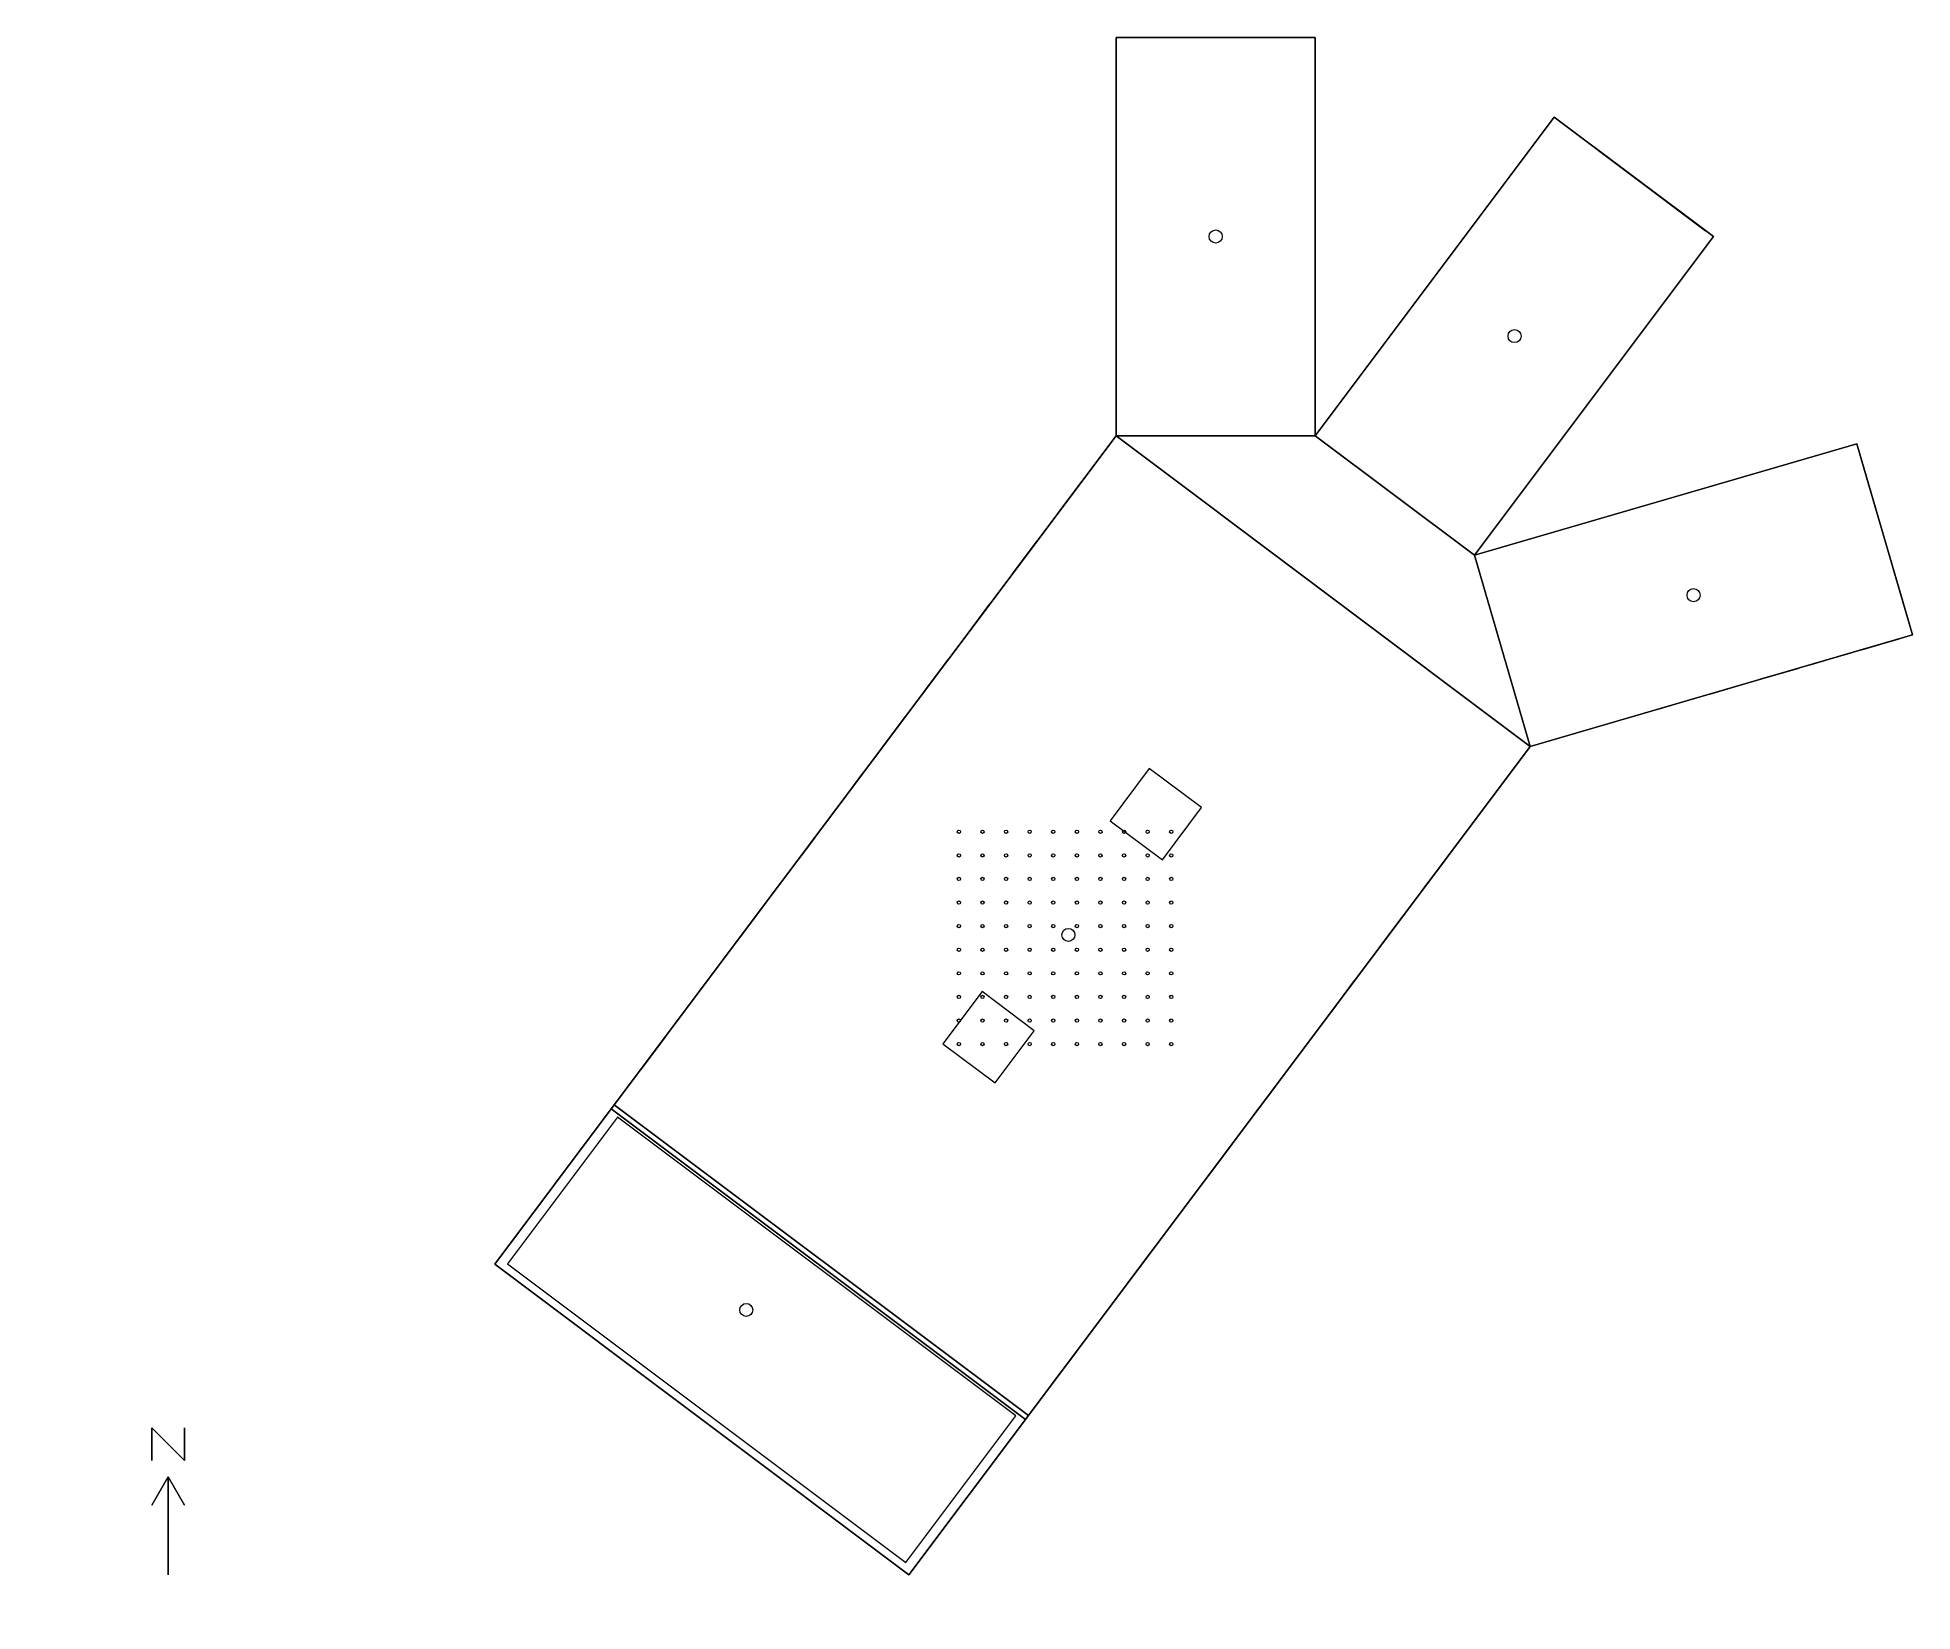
# Model space of a CAD drawing. Header units: metres. Extents: x -14 to 43.4, y -10.6 to 37.6.
import ezdxf

# ---------------------------------------------------------------- set-up
doc = ezdxf.new("R2010")
doc.units = ezdxf.units.M

msp = doc.modelspace()

# ---------------------------------------------------------------- linework, layer by layer
at = {"layer": '1', "color": 3}
for points in [[(-10.5, -5.00978, 0.1), (-10.5, -5.00978), (-10.5, -6.00978), (-10.5, -6.00978, 0.1)], [(-10.5, -5.00978, 0.1), (-10.5, -5.00978), (-9.5, -6.00978), (-9.5, -6.00978, 0.1)], [(-9.5, -5.00978, 0.1), (-9.5, -5.00978), (-9.5, -6.00978), (-9.5, -6.00978, 0.1)], [(-10, -6.50978, 0.1), (-10, -6.50978), (-10.5, -7.37581), (-10.5, -7.37581, 0.1)], [(-10, -6.50978, 0.1), (-10, -6.50978), (-10, -9.50978), (-10, -9.50978, 0.1)], [(-10, -6.50978, 0.1), (-10, -6.50978), (-9.5, -7.37581), (-9.5, -7.37581, 0.1)]]:
    msp.add_3dface(points, dxfattribs=at)
at = {"layer": 'DORM_ROOMS_AND_COMMON_AREAS', "color": 10}
for centre, radius in [((14.20928, 13.2377, 0.762), 0.05), ((14.93151, 13.2377, 0.762), 0.05), ((15.65373, 13.2377, 0.762), 0.05), ((16.37595, 13.2377, 0.762), 0.05), ((17.09817, 13.2377, 0.762), 0.05), ((17.8204, 13.2377, 0.762), 0.05), ((18.54262, 13.2377, 0.762), 0.05), ((19.26484, 13.2377, 0.762), 0.05), ((19.98706, 13.2377, 0.762), 0.05), ((20.70928, 13.2377, 0.762), 0.05), ((14.20928, 12.51548, 0.762), 0.05), ((14.93151, 12.51548, 0.762), 0.05), ((15.65373, 12.51548, 0.762), 0.05), ((16.37595, 12.51548, 0.762), 0.05), ((17.09817, 12.51548, 0.762), 0.05), ((17.8204, 12.51548, 0.762), 0.05), ((18.54262, 12.51548, 0.762), 0.05), ((19.26484, 12.51548, 0.762), 0.05), ((19.98706, 12.51548, 0.762), 0.05), ((20.70928, 12.51548, 0.762), 0.05), ((14.20928, 11.79325, 0.762), 0.05), ((14.93151, 11.79325, 0.762), 0.05), ((15.65373, 11.79325, 0.762), 0.05), ((16.37595, 11.79325, 0.762), 0.05), ((17.09817, 11.79325, 0.762), 0.05), ((17.8204, 11.79325, 0.762), 0.05), ((18.54262, 11.79325, 0.762), 0.05), ((19.26484, 11.79325, 0.762), 0.05), ((19.98706, 11.79325, 0.762), 0.05), ((20.70928, 11.79325, 0.762), 0.05), ((14.20928, 11.07103, 0.762), 0.05), ((14.93151, 11.07103, 0.762), 0.05), ((15.65373, 11.07103, 0.762), 0.05), ((16.37595, 11.07103, 0.762), 0.05), ((17.09817, 11.07103, 0.762), 0.05), ((17.8204, 11.07103, 0.762), 0.05), ((18.54262, 11.07103, 0.762), 0.05), ((19.26484, 11.07103, 0.762), 0.05), ((19.98706, 11.07103, 0.762), 0.05), ((20.70928, 11.07103, 0.762), 0.05), ((14.20928, 10.34881, 0.762), 0.05), ((14.93151, 10.34881, 0.762), 0.05), ((15.65373, 10.34881, 0.762), 0.05), ((16.37595, 10.34881, 0.762), 0.05), ((17.09817, 10.34881, 0.762), 0.05), ((17.8204, 10.34881, 0.762), 0.05), ((18.54262, 10.34881, 0.762), 0.05), ((19.26484, 10.34881, 0.762), 0.05), ((19.98706, 10.34881, 0.762), 0.05), ((20.70928, 10.34881, 0.762), 0.05), ((17.56, 10.08, 0.9), 0.2), ((14.20928, 9.62659, 0.762), 0.05), ((14.93151, 9.62659, 0.762), 0.05), ((15.65373, 9.62659, 0.762), 0.05), ((16.37595, 9.62659, 0.762), 0.05), ((17.09817, 9.62659, 0.762), 0.05), ((17.8204, 9.62659, 0.762), 0.05), ((18.54262, 9.62659, 0.762), 0.05), ((19.26484, 9.62659, 0.762), 0.05), ((19.98706, 9.62659, 0.762), 0.05), ((20.70928, 9.62659, 0.762), 0.05), ((14.20928, 8.90437, 0.762), 0.05), ((14.93151, 8.90437, 0.762), 0.05), ((15.65373, 8.90437, 0.762), 0.05), ((16.37595, 8.90437, 0.762), 0.05), ((17.09817, 8.90437, 0.762), 0.05), ((17.8204, 8.90437, 0.762), 0.05), ((18.54262, 8.90437, 0.762), 0.05), ((19.26484, 8.90437, 0.762), 0.05), ((19.98706, 8.90437, 0.762), 0.05), ((20.70928, 8.90437, 0.762), 0.05), ((14.20928, 8.18214, 0.762), 0.05), ((14.93151, 8.18214, 0.762), 0.05), ((15.65373, 8.18214, 0.762), 0.05), ((16.37595, 8.18214, 0.762), 0.05), ((17.09817, 8.18214, 0.762), 0.05), ((17.8204, 8.18214, 0.762), 0.05), ((18.54262, 8.18214, 0.762), 0.05), ((19.26484, 8.18214, 0.762), 0.05), ((19.98706, 8.18214, 0.762), 0.05), ((20.70928, 8.18214, 0.762), 0.05), ((14.20928, 7.45992, 0.762), 0.05), ((14.93151, 7.45992, 0.762), 0.05), ((15.65373, 7.45992, 0.762), 0.05), ((16.37595, 7.45992, 0.762), 0.05), ((17.09817, 7.45992, 0.762), 0.05), ((17.8204, 7.45992, 0.762), 0.05), ((18.54262, 7.45992, 0.762), 0.05), ((19.26484, 7.45992, 0.762), 0.05), ((19.98706, 7.45992, 0.762), 0.05), ((20.70928, 7.45992, 0.762), 0.05), ((14.20928, 6.7377, 0.762), 0.05), ((14.93151, 6.7377, 0.762), 0.05), ((15.65373, 6.7377, 0.762), 0.05), ((16.37595, 6.7377, 0.762), 0.05), ((17.09817, 6.7377, 0.762), 0.05), ((17.8204, 6.7377, 0.762), 0.05), ((18.54262, 6.7377, 0.762), 0.05), ((19.26484, 6.7377, 0.762), 0.05), ((19.98706, 6.7377, 0.762), 0.05), ((20.70928, 6.7377, 0.762), 0.05)]:
    msp.add_circle(centre, radius, dxfattribs=at)
at = {"layer": 'DORM_ROOMS_AND_COMMON_AREAS', "color": 43}
for points in [[(19.01957, 25.35933, 6.096), (19.01957, 25.35933), (3.65761, 4.87679), (3.65761, 4.87679, 6.096)], [(25.11557, 25.35932, 6.096), (25.11557, 25.35932), (19.01957, 25.35933), (19.01957, 25.35933, 6.096)], [(29.99236, 21.70171, 6.096), (29.99236, 21.70171), (25.11557, 25.35932), (25.11557, 25.35932, 6.096)], [(31.69923, 15.84955, 6.096), (31.69923, 15.84955), (29.99236, 21.70171), (29.99236, 21.70171, 6.096)], [(16.24583, -4.75491, 6.096), (16.24583, -4.75491), (31.60779, 15.72763), (31.60779, 15.72763, 6.096)], [(3.56617, 4.75487, 6.096), (3.56617, 4.75487), (16.24583, -4.75491), (16.24583, -4.75491, 6.096)]]:
    msp.add_3dface(points, dxfattribs=at)
at = {"layer": 'DORM_ROOMS_AND_COMMON_AREAS', "color": 8}
for points in [[(31.69923, 15.84955), (16.33727, -4.63299), (3.65761, 4.87679), (19.01957, 25.35933)], [(29.99236, 21.70171), (31.69923, 15.84955), (19.01957, 25.35933), (25.11557, 25.35932)]]:
    msp.add_3dface(points, dxfattribs=at)
at = {"layer": 'DORM_ROOMS_AND_COMMON_AREAS', "color": 15}
for points in [[(19.01957, 25.35933, 6.096), (3.65761, 4.87679, 6.096), (16.33727, -4.63299, 6.096), (31.69923, 15.84955, 6.096)], [(19.01957, 25.35933, 6.096), (31.69923, 15.84955, 6.096), (29.99236, 21.70171, 6.096), (25.11557, 25.35932, 6.096)]]:
    msp.add_3dface(points, dxfattribs=at)
at = {"layer": 'DORM_ROOMS_AND_COMMON_AREAS', "color": 143}
for points in [[(17.95886, 23.94506, 5.51688), (17.95886, 23.94506, 3.68808), (17.22734, 22.9697, 3.68808), (17.22734, 22.9697, 5.51688)], [(16.60554, 22.14064, 2.5908), (16.60554, 22.14064, 0.762), (15.87402, 21.16529, 0.762), (15.87402, 21.16529, 2.5908)], [(15.16079, 20.21431, 5.54736), (15.16079, 20.21431, 3.71856), (14.42927, 19.23895, 3.71856), (14.42927, 19.23895, 5.54736)], [(13.88063, 18.50743, 2.49936), (13.88063, 18.50743, 0.67056), (13.1491, 17.53207, 0.67056), (13.1491, 17.53207, 2.49936)], [(12.56389, 16.75179, 5.6388), (12.56389, 16.75179, 3.81), (11.83237, 15.77643, 3.81), (11.83237, 15.77643, 5.6388)], [(11.30201, 15.06929, 2.46888), (11.30201, 15.06929, 0.64008), (10.57049, 14.09393, 0.64008), (10.57049, 14.09393, 2.46888)], [(20.03875, 15.17693, 6.096), (18.83875, 13.57693, 6.096), (20.43875, 12.37693, 6.096), (21.63875, 13.97693, 6.096)], [(9.7841, 13.04542, 5.6388), (9.7841, 13.04542, 3.81), (9.05258, 12.07006, 3.81), (9.05258, 12.07006, 5.6388)], [(28.35252, 11.38728, 2.68224), (28.35252, 11.38728, 0.85344), (29.08404, 12.36264, 0.85344), (29.08404, 12.36264, 2.68224)], [(8.22962, 10.97279, 2.34696), (8.22962, 10.97279, 0.51816), (7.4981, 9.99743, 0.51816), (7.4981, 9.99743, 2.34696)], [(27.07235, 9.6804, 5.82168), (27.07235, 9.6804, 3.99288), (27.80387, 10.65576, 3.99288), (27.80387, 10.65576, 5.82168)], [(6.74829, 8.99768, 5.69976), (6.74829, 8.99768, 3.87096), (6.01677, 8.02233, 3.87096), (6.01677, 8.02233, 5.69976)], [(25.59102, 7.7053, 2.65176), (25.59102, 7.7053, 0.82296), (26.32254, 8.68066, 0.82296), (26.32254, 8.68066, 2.65176)], [(14.91809, 8.34942, 6.096), (13.71809, 6.74942, 6.096), (15.31809, 5.54942, 6.096), (16.51809, 7.14942, 6.096)], [(5.21209, 6.94943, 2.34696), (5.21209, 6.94943, 0.51816), (4.48057, 5.97407, 0.51816), (4.48057, 5.97407, 2.34696)], [(24.32915, 6.02281, 5.76072), (24.32915, 6.02281, 3.93192), (25.06067, 6.99817, 3.93192), (25.06067, 6.99817, 5.76072)], [(23.177, 4.48662, 2.65176), (23.177, 4.48662, 0.82296), (23.90852, 5.46197, 0.82296), (23.90852, 5.46197, 2.65176)], [(21.86026, 2.73097, 5.69976), (21.86026, 2.73097, 3.87096), (22.59178, 3.70633, 3.87096), (22.59178, 3.70633, 5.69976)], [(20.78127, 1.29232, 2.68224), (20.78127, 1.29232, 0.85344), (21.51279, 2.26768, 0.85344), (21.51279, 2.26768, 2.68224)], [(19.3548, -0.60963, 5.60832), (19.3548, -0.60963, 3.77952), (20.08632, 0.36573, 3.77952), (20.08632, 0.36573, 5.60832)], [(18.23923, -2.09706, 2.77368), (18.23923, -2.09706, 0.94488), (18.97075, -1.1217, 0.94488), (18.97075, -1.1217, 2.77368)], [(17.08708, -3.63325, 5.54736), (17.08708, -3.63325, 3.71856), (17.8186, -2.65789, 3.71856), (17.8186, -2.65789, 5.54736)]]:
    msp.add_3dface(points, dxfattribs=at)
at = {"layer": 'LEFT_FORK', "color": 10}
msp.add_circle((22.07, 31.46, 0.9), 0.2, dxfattribs=at)
at = {"layer": 'LEFT_FORK', "color": 43}
for points in [[(25.11556, 37.55133, 6.096), (25.11556, 37.55133), (19.01956, 37.55133), (19.01956, 37.55133, 6.096)], [(19.01956, 37.55133, 6.096), (19.01956, 37.55133), (19.01956, 25.35933), (19.01956, 25.35933, 6.096)], [(25.11556, 25.35933, 6.096), (25.11556, 25.35933), (25.11556, 37.55133), (25.11556, 37.55133, 6.096)], [(19.01956, 25.35933, 6.096), (19.01956, 25.35933), (25.11556, 25.35933), (25.11556, 25.35933, 6.096)]]:
    msp.add_3dface(points, dxfattribs=at)
at = {"layer": 'LEFT_FORK', "color": 8}
msp.add_3dface([(25.11556, 37.55133), (25.11556, 25.35933), (19.01956, 25.35933), (19.01956, 37.55133)], dxfattribs=at)
at = {"layer": 'LEFT_FORK', "color": 15}
msp.add_3dface([(19.01956, 37.55133, 6.096), (19.01956, 25.35933, 6.096), (25.11556, 25.35933, 6.096), (25.11556, 37.55133, 6.096)], dxfattribs=at)
at = {"layer": 'LEFT_FORK', "color": 143}
for points in [[(24.81076, 37.55133, 5.7912), (24.81076, 37.55133, 0.3048), (19.32436, 37.55133, 0.3048), (19.32436, 37.55133, 5.7912)], [(19.01956, 37.24652, 5.6388), (19.01956, 37.24652, 3.81), (19.01956, 36.02733, 3.81), (19.01956, 36.02733, 5.6388)], [(19.01956, 37.24652, 2.5908), (19.01956, 37.24652, 0.762), (19.01956, 36.02733, 0.762), (19.01956, 36.02733, 2.5908)], [(19.01956, 35.41773, 5.6388), (19.01956, 35.41773, 3.81), (19.01956, 34.19853, 3.81), (19.01956, 34.19853, 5.6388)], [(19.01956, 35.41773, 2.5908), (19.01956, 35.41773, 0.762), (19.01956, 34.19853, 0.762), (19.01956, 34.19853, 2.5908)], [(19.01956, 33.58893, 5.6388), (19.01956, 33.58893, 3.81), (19.01956, 32.36973, 3.81), (19.01956, 32.36973, 5.6388)], [(19.01956, 33.58893, 2.5908), (19.01956, 33.58893, 0.762), (19.01956, 32.36973, 0.762), (19.01956, 32.36973, 2.5908)], [(19.01956, 31.76013, 5.6388), (19.01956, 31.76013, 3.81), (19.01956, 30.54093, 3.81), (19.01956, 30.54093, 5.6388)], [(19.01956, 31.76013, 2.5908), (19.01956, 31.76013, 0.762), (19.01956, 30.54093, 0.762), (19.01956, 30.54093, 2.5908)], [(19.01956, 29.93133, 4.1148), (19.01956, 29.93133, 2.286), (19.01956, 28.71213, 2.286), (19.01956, 28.71213, 4.1148)]]:
    msp.add_3dface(points, dxfattribs=at)
at = {"layer": 'MIDDLE_FORK', "color": 10}
msp.add_circle((31.22, 28.41, 0.9), 0.2, dxfattribs=at)
at = {"layer": 'MIDDLE_FORK', "color": 43}
for points in [[(32.43078, 35.1129, 6.096), (32.43078, 35.1129), (25.11556, 25.35932), (25.11556, 25.35932, 6.096)], [(37.30758, 31.4553, 6.096), (37.30758, 31.45529), (32.43078, 35.1129), (32.43078, 35.1129, 6.096)], [(29.99236, 21.70171, 6.096), (29.99236, 21.70171), (37.30758, 31.45529), (37.30758, 31.4553, 6.096)], [(25.11556, 25.35932, 6.096), (25.11556, 25.35932), (29.99236, 21.70171), (29.99236, 21.70171, 6.096)]]:
    msp.add_3dface(points, dxfattribs=at)
at = {"layer": 'MIDDLE_FORK', "color": 8}
msp.add_3dface([(37.30758, 31.45529), (29.99236, 21.70171), (25.11556, 25.35932), (32.43078, 35.1129)], dxfattribs=at)
at = {"layer": 'MIDDLE_FORK', "color": 15}
msp.add_3dface([(32.43078, 35.1129, 6.096), (25.11556, 25.35932, 6.096), (29.99236, 21.70171, 6.096), (37.30758, 31.4553, 6.096)], dxfattribs=at)
at = {"layer": 'MIDDLE_FORK', "color": 143}
msp.add_3dface([(37.06374, 31.63818, 5.7912), (37.06374, 31.63817, 0.3048), (32.67462, 34.93002, 0.3048), (32.67462, 34.93002, 5.7912)], dxfattribs=at)
at = {"layer": 'PSI_FOYER', "color": 10}
msp.add_circle((7.7, -1.4, 0.9), 0.2, dxfattribs=at)
at = {"layer": 'PSI_FOYER', "color": 43}
for points in [[(3.65761, 4.87679, 6.096), (3.65761, 4.87679), (0, 0), (0, 0, 1.524)], [(16.33727, -4.63299, 6.096), (16.33727, -4.63299), (3.65761, 4.87679), (3.65761, 4.87679, 6.096)], [(0, 0, 1.524), (0, 0), (12.67966, -9.50978), (12.67966, -9.50978, 1.524)], [(12.67966, -9.50978, 1.524), (12.67966, -9.50978), (16.33727, -4.63299), (16.33727, -4.63299, 6.096)]]:
    msp.add_3dface(points, dxfattribs=at)
at = {"layer": 'PSI_FOYER', "color": 8}
msp.add_3dface([(16.33727, -4.63299), (12.67966, -9.50978), (0, 0), (3.65761, 4.87679)], dxfattribs=at)
at = {"layer": 'PSI_FOYER', "color": 15}
msp.add_3dface([(3.65761, 4.87679, 6.096), (0, 0, 1.524), (12.67966, -9.50978, 1.524), (16.33727, -4.63299, 6.096)], dxfattribs=at)
at = {"layer": 'PSI_FOYER', "color": 143}
msp.add_3dface([(3.75514, 4.49884, 5.91312), (0.39014, 0.01219, 1.70688), (12.58213, -9.13183, 1.70688), (15.94712, -4.64518, 5.91312)], dxfattribs=at)
at = {"layer": 'RIGHT_FORK', "color": 10}
msp.add_circle((36.7, 20.48, 0.9), 0.2, dxfattribs=at)
at = {"layer": 'RIGHT_FORK', "color": 43}
for points in [[(41.69669, 25.11543, 6.096), (41.69669, 25.11543), (29.99236, 21.70171), (29.99236, 21.70171, 6.096)], [(43.40355, 19.26326, 6.096), (43.40355, 19.26326), (41.69669, 25.11543), (41.69669, 25.11543, 6.096)], [(29.99236, 21.70171, 6.096), (29.99236, 21.70171), (31.69922, 15.84954), (31.69922, 15.84954, 6.096)], [(31.69922, 15.84954, 6.096), (31.69922, 15.84954), (43.40355, 19.26326), (43.40355, 19.26326, 6.096)]]:
    msp.add_3dface(points, dxfattribs=at)
at = {"layer": 'RIGHT_FORK', "color": 8}
msp.add_3dface([(41.69669, 25.11543), (43.40355, 19.26326), (31.69922, 15.84954), (29.99236, 21.70171)], dxfattribs=at)
at = {"layer": 'RIGHT_FORK', "color": 15}
msp.add_3dface([(29.99236, 21.70171, 6.096), (31.69922, 15.84954, 6.096), (43.40355, 19.26326, 6.096), (41.69669, 25.11543, 6.096)], dxfattribs=at)
at = {"layer": 'RIGHT_FORK', "color": 143}
for points in [[(43.31821, 19.55587, 5.7912), (43.31821, 19.55587, 0.3048), (41.78203, 24.82282, 0.3048), (41.78203, 24.82282, 5.7912)], [(41.7942, 18.79387, 5.6388), (41.7942, 18.79387, 3.81), (42.96464, 19.13525, 3.81), (42.96464, 19.13525, 5.6388)], [(41.85273, 18.81094, 2.71272), (41.85273, 18.81094, 0.88392), (43.02316, 19.15231, 0.88392), (43.02316, 19.15231, 2.71272)], [(40.27264, 18.35009, 5.6388), (40.27264, 18.35009, 3.81), (41.44307, 18.69146, 3.81), (41.44307, 18.69146, 5.6388)], [(40.36042, 18.37569, 2.71272), (40.36042, 18.37569, 0.88392), (41.53086, 18.71707, 0.88392), (41.53086, 18.71707, 2.71272)], [(37.20025, 17.45399, 5.6388), (37.20025, 17.45399, 3.81), (38.37069, 17.79536, 3.81), (38.37069, 17.79536, 5.6388)], [(37.20025, 17.45399, 2.71272), (37.20025, 17.45399, 0.88392), (38.37069, 17.79536, 0.88392), (38.37069, 17.79536, 2.71272)], [(38.72182, 17.89777, 5.6388), (38.72182, 17.89777, 3.81), (39.89225, 18.23914, 3.81), (39.89225, 18.23914, 5.6388)], [(38.78034, 17.91484, 2.71272), (38.78034, 17.91484, 0.88392), (39.95077, 18.25621, 0.88392), (39.95077, 18.25621, 2.71272)], [(35.59091, 16.9846, 4.08432), (35.59091, 16.9846, 2.25552), (36.76134, 17.32597, 2.25552), (36.76134, 17.32597, 4.08432)]]:
    msp.add_3dface(points, dxfattribs=at)

doc.saveas('drawing.dxf')
